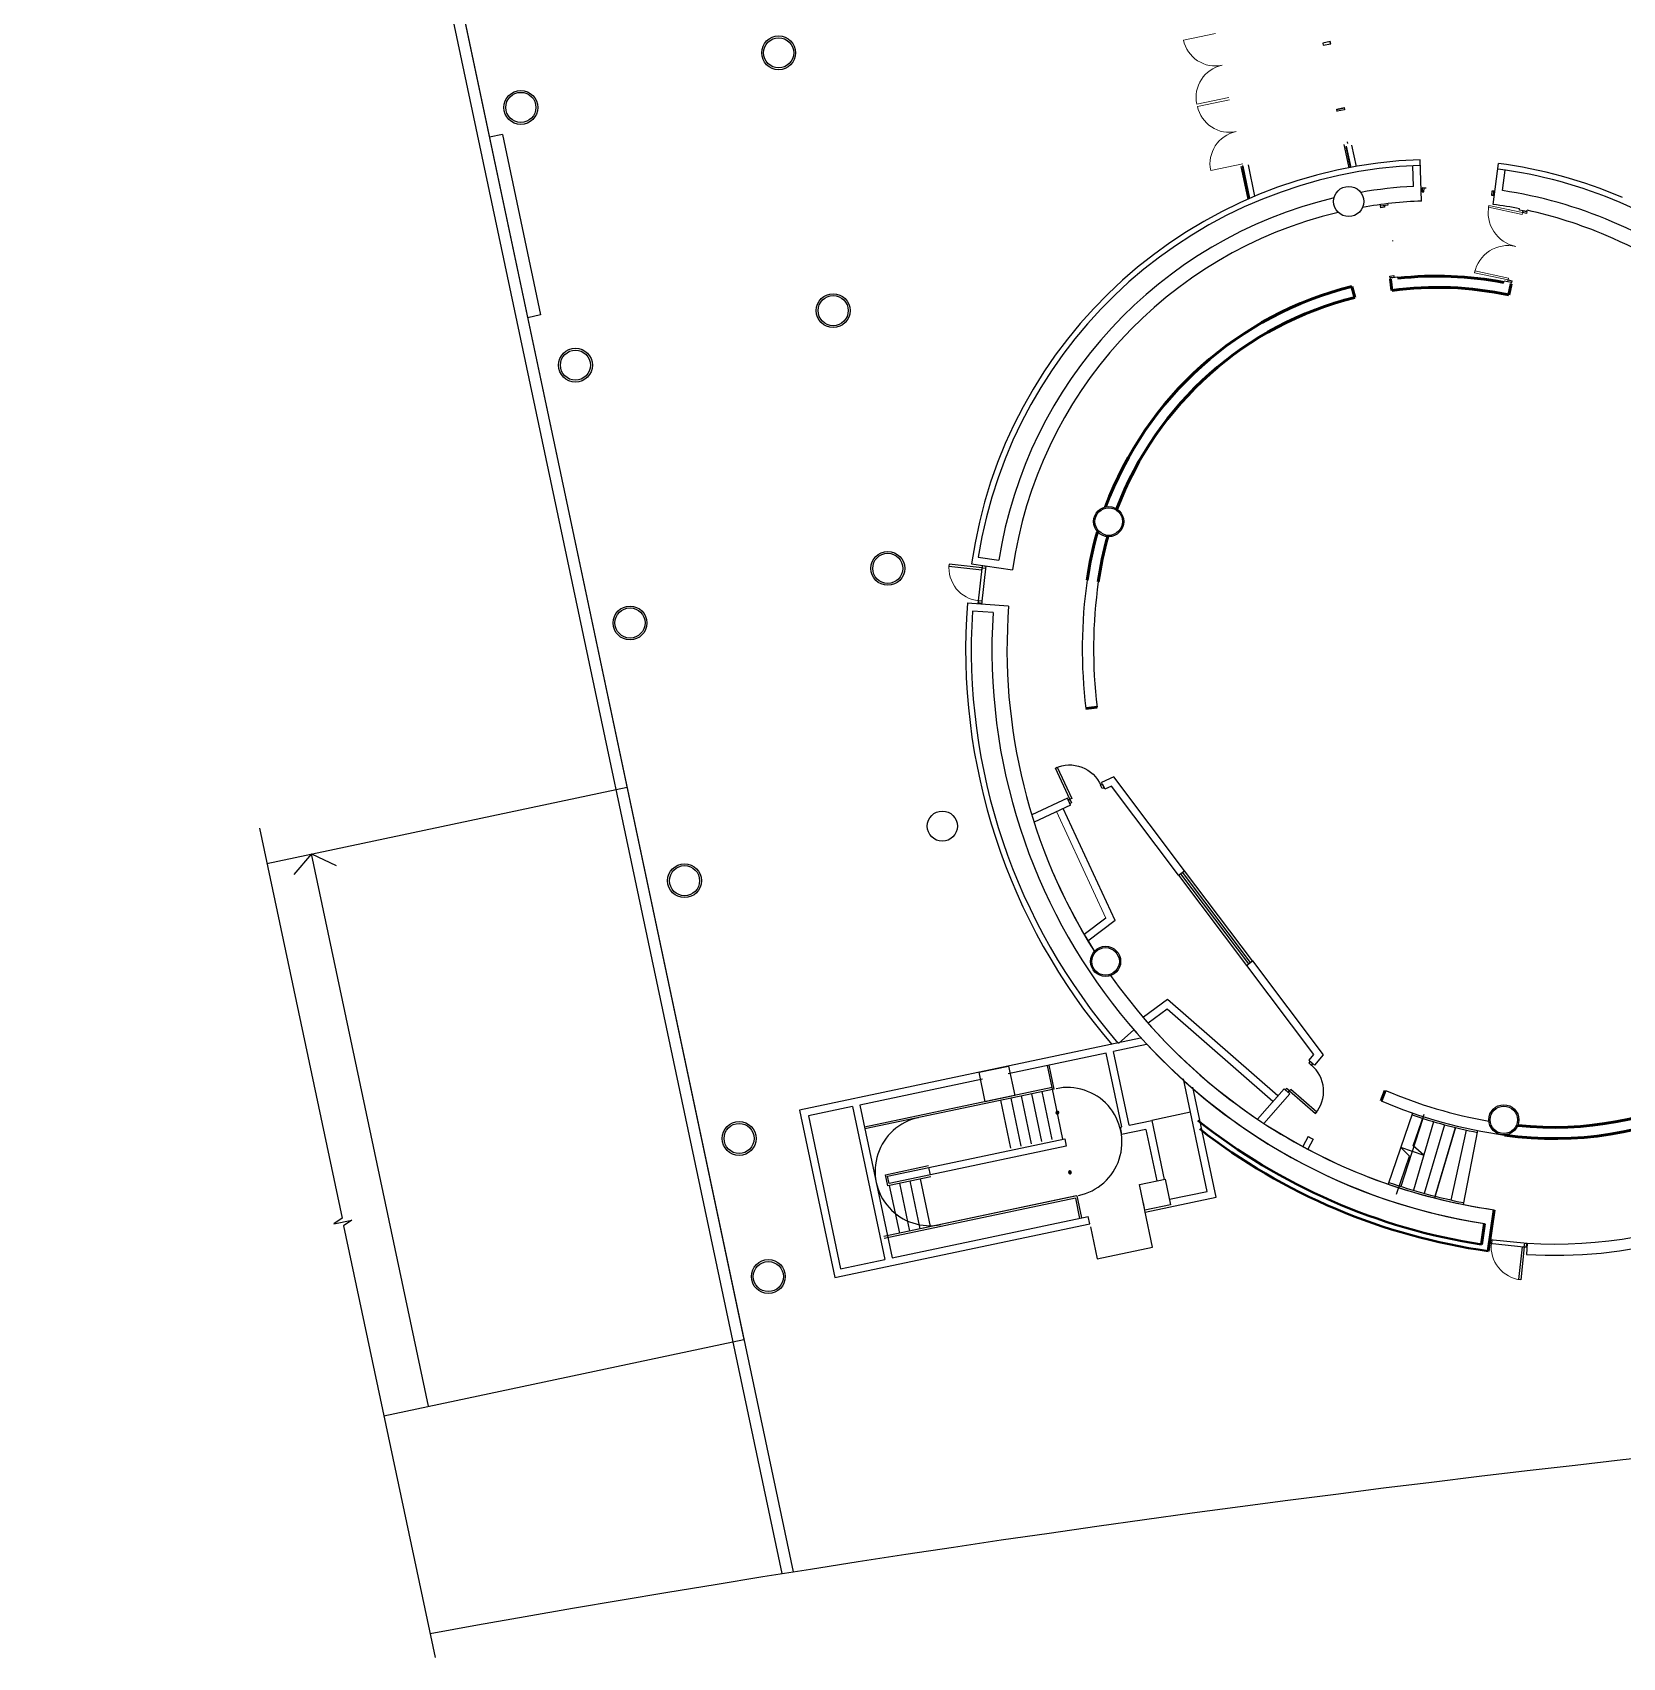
# Model space of a CAD drawing. Header units: millimetres. Extents: x 1311049 to 1489343, y -2265 to 146932.
# Drawn here: x 1319308 to 1361553, y -2265 to 40908 of the extents above; entities that cross this region are included whole.
import ezdxf

# ---------------------------------------------------------------- set-up
doc = ezdxf.new("R2010")
doc.units = ezdxf.units.MM
doc.header["$LTSCALE"] = 1000
doc.layers.get('0').update_dxf_attribs({"linetype": 'CONTINUOUS'})
for name, color, linetype in [('00外装饰面', 7, 'CONTINUOUS'), ('A-DOOR', 7, 'CONTINUOUS'), ('A-DOOR-FRAM', 7, 'CONTINUOUS'), ('A-WALL', 7, 'CONTINUOUS'), ('A—墙体', 7, 'CONTINUOUS'), ('A—楼梯、电梯、栏杆', 7, 'CONTINUOUS'), ('A—门窗', 7, 'CONTINUOUS'), ('E1-RV-1F$0$WRV-1-01-N1$0$AUDIT_D_120618114340-341', 1, 'CONTINUOUS'), ('I—平面—门', 22, 'CONTINUOUS')]:
    doc.layers.add(name, color=color, linetype=linetype)
for name, color, linetype, lineweight in [('E1-RD-1F$0$A-WALL', 7, 'CONTINUOUS', 5), ('E1-RI-1F$0$A-DOOR', 7, 'CONTINUOUS', 5), ('E1-RV-1F$0$A-WALL', 7, 'CONTINUOUS', 5)]:
    doc.layers.add(name, color=color, linetype=linetype, lineweight=lineweight)
doc.layers.get('E1-RV-1F$0$WRV-1-01-N1$0$AUDIT_D_120618114340-341').off()
doc.layers.get('I—平面—门').off()

# ---------------------------------------------------------------- blocks, each defined once
blk = doc.blocks.new('MRY_door-1-Solid - _9 meters w x 80_h x 4_d 3-10364333-E1b 和 E1c 号楼一层平面图 BLDG E1b AND E1c FIRST FLOOR PLAN')
at = {"layer": 'A-DOOR'}
for p, q in [((389.2, 944.68125), (389.2, 64.68125)), ((440, 944.68125), (389.2, 944.68125)), ((440, 64.68125), (440, 944.68125)), ((389.2, 64.68125), (440, 64.68125))]:
    blk.add_line(p, q, dxfattribs=at)
at = {"layer": 'A-DOOR', "lineweight": 9}
blk.add_arc((440, 64.68125), 880, 90, 180.5, dxfattribs=at)
at = {"layer": 'A-DOOR-FRAM'}
for p, q in [((-440, 64.68125), (-490.8, 64.68125)), ((-490.8, 64.68125), (-490.8, -36.91875)), ((-440, -36.91875), (-440, 64.68125)), ((490.8, 64.68125), (440, 64.68125)), ((440, 64.68125), (440, -36.91875)), ((490.8, -36.91875), (490.8, 64.68125)), ((-490.8, -36.91875), (-440, -36.91875)), ((440, -36.91875), (490.8, -36.91875))]:
    blk.add_line(p, q, dxfattribs=at)
blk = doc.blocks.new('MRY_door-1-Solid - 36_w x 96_h x 4_d-3771895-E 号地块一层平面图  PARCEL E FIRST FLOOR PLAN')
at = {"layer": 'A-DOOR'}
for p, q in [((398, 980), (398, 66)), ((449, 980), (398, 980)), ((449, 66), (449, 980)), ((398, 66), (449, 66))]:
    blk.add_line(p, q, dxfattribs=at)
blk.add_arc((452, 79), 901, 90.1517, 181.3596, dxfattribs=at)
at = {"layer": 'A-DOOR-FRAM'}
for p, q in [((-449, 66), (-500, 66)), ((-500, 66), (-500, -36)), ((-449, -36), (-449, 66)), ((500, 66), (449, 66)), ((449, 66), (449, -36)), ((500, -36), (500, 66)), ((-500, -36), (-449, -36)), ((449, -36), (500, -36))]:
    blk.add_line(p, q, dxfattribs=at)
blk = doc.blocks.new('E1-RV-1F$0$3')
at = {"layer": 'A—楼梯、电梯、栏杆'}
h = blk.add_hatch(color=256, dxfattribs=at)
edge = h.paths.add_edge_path()
edge.add_arc((10773785, -7567737), 20, 138.7891, 318.7891, ccw=False)
edge.add_arc((10773785, -7567737), 20, -41.2109, 138.7891, ccw=False)
blk.add_lwpolyline([(10773800, -7567750, -1), (10773770, -7567724, -1)], format="xyb", close=True, dxfattribs=at)
blk = doc.blocks.new('E1-RI-1F$0$MRY_CW-DOOR-2_ALUMINUM_-_C')
at = {"layer": 'E1-RI-1F$0$A-DOOR'}
for p, q in [((-870, -12.7), (-870, -879.525)), ((870, -12.7), (870, -885.875))]:
    blk.add_line(p, q, dxfattribs=at)
for centre, radius, start, end in [((-870, -12.7), 866.825, 270, 0), ((870, -12.7), 873.175, 180, 270)]:
    blk.add_arc(centre, radius, start, end, dxfattribs=at)
blk = doc.blocks.new('E1-RD-1F$0$MRY_door-2-Solid - 72_w x 84_h x 4_d-4711303-E1b 和 E1c 号楼一层平面图 BLDG E1b AND E1c FIRST FLOOR PLAN')
at = {"layer": 'E1-RI-1F$0$A-DOOR'}
for p, q in [((-965.2, -65.88125), (-965.2, 35.71875)), ((-965.2, 35.71875), (-914.4, 35.71875)), ((-914.4, 35.71875), (-914.4, -65.88125)), ((914.4, -65.88125), (914.4, 35.71875)), ((914.4, 35.71875), (965.2, 35.71875)), ((965.2, 35.71875), (965.2, -65.88125)), ((-914.4, -65.88125), (-965.2, -65.88125)), ((-863.6, -65.88125), (-914.4, -65.88125)), ((-914.4, -65.88125), (-914.4, -980.28125)), ((-863.6, -980.28125), (-863.6, -65.88125)), ((863.6, -65.88125), (914.4, -65.88125)), ((863.6, -980.28125), (863.6, -65.88125)), ((914.4, -65.88125), (914.4, -980.28125)), ((965.2, -65.88125), (914.4, -65.88125)), ((-914.4, -980.28125), (-863.6, -980.28125)), ((914.4, -980.28125), (863.6, -980.28125))]:
    blk.add_line(p, q, dxfattribs=at)
for centre, start, end in [((-914.4, -65.88125), 270, 0.5), ((914.4, -65.88125), 179.5, 270)]:
    blk.add_arc(centre, 914.4, start, end, dxfattribs=at)

msp = doc.modelspace()

# ---------------------------------------------------------------- linework, layer by layer
at = {"elevation": 0}
for points in [[(1344456, 13283), (1345239, 13449), (1345405, 12666), (1344622, 12501)], [(1348716, 10301), (1349401, 10446), (1349546, 9761), (1348861, 9616)]]:
    msp.add_lwpolyline(points, close=True, dxfattribs=at)
for centre, radius in [((1339132, 40368, 0), 400), ((1332283, 38918, 0), 400), ((1354278, 36419, 0), 400), ((1340581, 33519, 0), 400), ((1333733, 32070, 0), 400), ((1347901, 27914, 0), 400), ((1347901, 27914, 0), 365), ((1342031, 26671, 0), 400), ((1335183, 25221, 0), 400), ((1343481, 19823, 0), 400), ((1336632, 18373, 0), 400), ((1347819, 16230, 0), 400), ((1347819, 16230, 0), 365), ((1358400, 12021, 0), 400), ((1358400, 12021, 0), 365), ((1338082, 11525, 0), 400), ((1338859, 7856, 0), 400)]:
    msp.add_circle(centre, radius)
at = {"layer": '00外装饰面', "ltscale": 5}
for centre in [(1339132, 40368), (1332283, 38918), (1340581, 33519), (1333733, 32070), (1342031, 26671), (1335183, 25221), (1336632, 18373), (1338082, 11525), (1338859, 7856)]:
    msp.add_circle(centre, 450, dxfattribs=at)
at = {"layer": 'A-DOOR'}
for p, q in [((1354258, 37955), (1354248, 38005)), ((1356333, 36775, 0), (1356282, 36777, 0)), ((1344432, 25730, 0), (1344544, 26746, 0)), ((1344533, 25719, 0), (1344645, 26735, 0)), ((1358017, 8740, 0), (1359008, 8640, 0)), ((1358027, 8841, 0), (1359018, 8741, 0))]:
    msp.add_line(p, q, dxfattribs=at)
at = {"layer": 'A-DOOR-FRAM'}
for p, q in [((1356231, 36780, 0), (1356227, 36678, 0)), ((1356282, 36777, 0), (1356231, 36780, 0)), ((1356277, 36676, 0), (1356282, 36777, 0)), ((1355125, 36303, 0), (1355226, 36316, 0)), ((1355132, 36252, 0), (1355125, 36303, 0)), ((1355233, 36266, 0), (1355132, 36252, 0)), ((1355226, 36316, 0), (1355233, 36266, 0)), ((1356227, 36678, 0), (1356277, 36676, 0)), ((1358080, 36692, 0), (1358075, 36591, 0)), ((1358075, 36591, 0), (1358126, 36588, 0)), ((1358131, 36690, 0), (1358080, 36692, 0)), ((1358126, 36588, 0), (1358131, 36690, 0)), ((1358898, 36122, 0), (1358909, 36171, 0)), ((1358998, 36100, 0), (1358898, 36122, 0)), ((1358909, 36171, 0), (1359008, 36150, 0)), ((1359008, 36150, 0), (1358998, 36100, 0)), ((1355374, 34439, 0), (1355475, 34453, 0)), ((1355381, 34389, 0), (1355374, 34439, 0)), ((1355481, 34403, 0), (1355381, 34389, 0)), ((1355475, 34453, 0), (1355481, 34403, 0)), ((1358504, 34284, 0), (1358515, 34334, 0)), ((1358604, 34263, 0), (1358504, 34284, 0)), ((1358515, 34334, 0), (1358614, 34312, 0)), ((1358614, 34312, 0), (1358604, 34263, 0))]:
    msp.add_line(p, q, dxfattribs=at)
at = {"layer": 'A-WALL'}
for p, q in [((1355125, 36303, 0), (1355121, 36337, 0)), ((1355125, 36303, 0), (1355324, 36329, 0)), ((1355324, 36329, 0), (1355319, 36363, 0)), ((1355452, 35367, 0), (1355451, 35378, 0)), ((1355381, 34389, 0), (1355579, 34416, 0)), ((1355385, 34355, 0), (1355381, 34389, 0)), ((1355584, 34379, 0), (1355579, 34416, 0)), ((1358400, 34268, 0), (1358408, 34305, 0)), ((1358604, 34263, 0), (1358408, 34305, 0)), ((1358596, 34229, 0), (1358604, 34263, 0)), ((1347825, 17376, 0), (1347249, 16944, 0)), ((1348075, 17313, 0), (1347351, 16771, 0))]:
    msp.add_line(p, q, dxfattribs=at)
at = {"layer": 'A-WALL', "lineweight": 53}
for p, q in [((1354437, 33869, 0), (1354365, 34160, 0)), ((1355385, 34355, 0), (1355425, 34057, 0)), ((1358534, 33935, 0), (1358596, 34229, 0)), ((1347294, 22949, 0), (1347592, 22982, 0)), ((1355137, 12525, 0), (1355251, 12802, 0))]:
    msp.add_line(p, q, dxfattribs=at)
at = {"layer": 'A-WALL', "lineweight": 13}
for p, q in [((1347825, 17376, 0), (1346511, 20208, 0)), ((1352559, 12846, 0), (1351856, 12038, 0)), ((1352710, 12715, 0), (1352024, 11926, 0)), ((1352559, 12846, 0), (1352710, 12715, 0))]:
    msp.add_line(p, q, dxfattribs=at)
at = {"layer": 'A-WALL', "lineweight": 53}
for centre, radius, start, end in [((1356628, 25045, 0), 9392, 103.9458, 159.687), ((1356628, 25045, 0), 9092, 77.9019, 97.6032), ((1356628, 25045, 0), 9392, 79.1221, 96.383), ((1356628, 25045, 0), 9092, 103.9458, 159.3673), ((1356628, 25045, 0), 9392, 163.9212, 171.9799), ((1356628, 25045, 0), 9092, 164.241, 171.9807), ((1359737, 20912, 0), 9392, 261.9312, 329.9653), ((1359737, 20912, 0), 9092, 263.9012, 329.9653)]:
    msp.add_arc(centre, radius, start, end, dxfattribs=at)
at = {"layer": 'A-WALL'}
for radius, start, end in [(13038, 171.9248, 186.9364), (12738, 171.9241, 186.9528), (16138, 175.6447, 220.583), (13038, 246.9747, 261.9863), (12738, 246.9583, 259.8967)]:
    msp.add_arc((1360237, 24524, 0), radius, start, end, dxfattribs=at)
at = {"layer": 'A-WALL', "lineweight": 40}
msp.add_arc((1360236, 24524, 0), 16150, 232.1208, 261.9814, dxfattribs=at)
at = {"layer": 'A—墙体'}
for p, q in [((1356000, 36820, 0), (1355980, 37370, 0)), ((1356215, 36430, 0), (1356175, 37529, 0)), ((1358114, 36340, 0), (1358258, 37430, 0)), ((1358364, 36709, 0), (1358436, 37254, 0)), ((1358813, 36192, 0), (1358820, 36226, 0)), ((1359008, 36150, 0), (1358813, 36192, 0)), ((1359008, 36150, 0), (1359016, 36184, 0)), ((1358400, 34268), (1358408, 34305)), ((1358604, 34263), (1358408, 34305)), ((1358534, 33935), (1358596, 34229)), ((1358596, 34229), (1358604, 34263)), ((1344258, 26789, 0), (1345348, 26635, 0)), ((1344436, 26966, 0), (1344981, 26889, 0)), ((1345242, 25664, 0), (1344145, 25750, 0)), ((1344829, 25496, 0), (1344281, 25538, 0)), ((1348039, 21137, 0), (1347712, 20985, 0)), ((1347796, 20804, 0), (1347712, 20985, 0)), ((1347977, 20888, 0), (1347796, 20804, 0)), ((1349759, 18518, 0), (1347977, 20888, 0)), ((1349919, 18639, 0), (1348039, 21137, 0)), ((1346805, 20564, 0), (1345857, 20125, 0)), ((1346889, 20383, 0), (1345917, 19932, 0)), ((1348075, 17313, 0), (1346693, 20292, 0)), ((1346889, 20383, 0), (1346805, 20564, 0)), ((1349759, 18518, 0), (1349919, 18639, 0)), ((1351563, 16121, 0), (1351722, 16241, 0)), ((1351563, 16121, 0), (1353345, 13752, 0)), ((1351722, 16241, 0), (1353602, 13743, 0)), ((1348162, 14044), (1348573, 14410)), ((1348746, 14189), (1339684, 12279)), ((1348903, 14018), (1348033, 13835)), ((1348446, 11878), (1348033, 13835)), ((1347838, 13794), (1345227, 13243)), ((1346397, 12875), (1346273, 13464)), ((1346397, 12875), (1346273, 13464)), ((1346456, 12838), (1346322, 13474)), ((1346456, 12838), (1346322, 13474)), ((1348251, 11837), (1347838, 13794)), ((1353345, 13752, 0), (1353215, 13601, 0)), ((1353215, 13601, 0), (1353366, 13470, 0)), ((1353602, 13743, 0), (1353366, 13470, 0)), ((1344550, 13100), (1341291, 12414)), ((1350518, 10120), (1349885, 13109)), ((1346396, 12876), (1341415, 11827)), ((1346396, 12876), (1341415, 11827)), ((1346456, 12838), (1341426, 11778)), ((1346456, 12838), (1341426, 11778)), ((1350755, 9966), (1350137, 12885)), ((1339684, 12279), (1340624, 7827)), ((1341096, 12372), (1339921, 12125)), ((1339921, 12125), (1340779, 8064)), ((1341096, 12372), (1341953, 8312)), ((1341291, 12414), (1342149, 8353)), ((1350073, 12222), (1349043, 12004)), ((1348202, 11826), (1348251, 11837)), ((1348202, 11826), (1348243, 11631)), ((1348889, 11767), (1348243, 11631)), ((1348446, 11878), (1349043, 12004)), ((1348889, 11767), (1349178, 10397)), ((1349043, 12004), (1349374, 10438)), ((1343123, 10756), (1346734, 11517)), ((1346775, 11321), (1343165, 10560)), ((1346734, 11517), (1346775, 11321)), ((1353201, 11574), (1353058, 11310)), ((1353333, 11503), (1353189, 11239)), ((1343165, 10560), (1343123, 10756)), ((1347054, 10001), (1341927, 8920)), ((1347005, 9990), (1341927, 8920)), ((1347016, 9941), (1341937, 8871)), ((1347016, 9941), (1341937, 8871)), ((1347016, 9941), (1347129, 9403)), ((1347016, 9941), (1347129, 9403)), ((1347054, 10001), (1347178, 9413)), ((1347054, 10001), (1347178, 9413)), ((1348872, 9567), (1350755, 9966)), ((1349515, 9908), (1350518, 10120)), ((1348816, 9812), (1348857, 9617)), ((1348816, 9812), (1348857, 9617)), ((1348872, 9567), (1348861, 9616)), ((1357984, 8532, 0), (1358139, 9633, 0)), ((1357984, 8532), (1358139, 9633)), ((1340624, 7827), (1347400, 9256)), ((1342149, 8353), (1347359, 9451)), ((1347400, 9256), (1347359, 9451)), ((1357807, 8709, 0), (1357885, 9266, 0)), ((1357807, 8709), (1357885, 9266)), ((1359018, 8741, 0), (1358998, 8442, 0)), ((1340779, 8064), (1341953, 8312))]:
    msp.add_line(p, q, dxfattribs=at)
at = {"layer": 'A—墙体', "elevation": 0}
for points in [[(1352396, 12658), (1349461, 15220), (1348830, 14746)], [(1352264, 12507), (1349451, 14962), (1348950, 14586)]]:
    msp.add_lwpolyline(points, dxfattribs=at)
at = {"layer": 'A—墙体'}
for centre, radius, start, end in [((1356628, 25045, 0), 12492, 92.079, 171.9738), ((1356628, 25045, 0), 12342, 92.079, 171.0456), ((1356628, 25045, 0), 12342, 66.783, 82.5038), ((1356628, 25045, 0), 12492, 66.783, 82.5038), ((1356628, 25045, 0), 11792, 93.0509, 99.9217), ((1356628, 25045, 0), 11792, 66.783, 81.532), ((1356628, 25045, 0), 11792, 103.4295, 171.0031), ((1356628, 25045, 0), 11392, 92.079, 100.0182), ((1356628, 25045, 0), 11392, 78.9079, 82.5038), ((1354578, 20267, 0), 17541, 7.1286, 66.7825), ((1356628, 25045, 0), 11392, 103.3331, 171.9756), ((1356628, 25045, 0), 11392, 66.783, 77.9019), ((1354578, 20267, 0), 16991, 44.8972, 66.7827), ((1354578, 20267, 0), 16591, 44.4233, 66.7827), ((1356628, 25045), 9092, 77.902, 97.6034), ((1360237, 24524, 0), 15988, 176.3624, 220.8777), ((1360237, 24524, 0), 15438, 176.3918, 261.2392), ((1360237, 24524, 0), 15038, 175.6495, 212.2624), ((1360237, 24524), 15038, 203.4404, 212.2624), ((1359737, 20912, 0), 12492, 266.6091, 338.1022), ((1360237, 24524, 0), 15038, 215.2134, 261.9815), ((1360237, 24524), 15438, 220.9296, 261.2392), ((1360237, 24524), 15038, 220.9098, 236.6267), ((1359737, 20912, 0), 12192, 266.6174, 320.5403), ((1360236, 24524, 0), 16000, 231.4802, 261.2655), ((1360236, 24524), 16000, 231.4806, 261.2655), ((1360236, 24524), 16150, 232.1212, 261.9815), ((1360237, 24524), 15038, 237.3943, 261.9816), ((1360237, 24524), 14738, 241.4847, 242.0679)]:
    msp.add_arc(centre, radius, start, end, dxfattribs=at)
at = {"layer": 'A—楼梯、电梯、栏杆'}
for p, q in [((1319308, 94030), (1339221, -35)), ((1319601, 94092), (1339518, 13)), ((1319601, 94092), (1338211, 6184)), ((1331792, 38199), (1331449, 38126)), ((1331792, 38199), (1332806, 33405)), ((1332806, 33405), (1332464, 33332)), ((1325535, 18832), (1335105, 20858)), ((1325337, 19767), (1327531, 9408)), ((1345305, 11266), (1345036, 12539)), ((1345305, 11266), (1345036, 12539)), ((1345579, 11324), (1345310, 12597)), ((1345579, 11324), (1345310, 12597)), ((1345853, 11382), (1345584, 12654)), ((1345853, 11382), (1345584, 12654)), ((1346127, 11440), (1345858, 12712)), ((1346127, 11440), (1345858, 12712)), ((1346401, 11498), (1346132, 12770)), ((1346401, 11498), (1346132, 12770)), ((1346685, 11506), (1346396, 12877)), ((1346685, 11506), (1346396, 12877)), ((1355977, 12201), (1355323, 10311)), ((1355977, 12201), (1355323, 10311)), ((1356246, 12059), (1355667, 10250)), ((1356246, 12059), (1355667, 10250)), ((1356534, 11971), (1355997, 10148)), ((1356534, 11971), (1355997, 10148)), ((1356823, 11889), (1356285, 10066)), ((1356823, 11889), (1356285, 10066)), ((1357113, 11814), (1356561, 9942)), ((1357113, 11814), (1356561, 9942)), ((1356575, 9990), (1357113, 11814)), ((1356998, 9890), (1357408, 11745)), ((1356998, 9890), (1357408, 11745)), ((1357324, 9771), (1357711, 11733)), ((1357324, 9771), (1357711, 11733)), ((1343165, 10559), (1342069, 10328)), ((1343175, 10510), (1342079, 10279)), ((1342896, 9124), (1342627, 10395)), ((1343170, 9182), (1342901, 10452)), ((1342348, 9008), (1342079, 10279)), ((1342622, 9066), (1342353, 10337)), ((1349064, 8636), (1348858, 9614)), ((1327531, 9408), (1327316, 9257)), ((1327316, 9257), (1327789, 9357)), ((1327789, 9357), (1327574, 9206)), ((1327574, 9206), (1330003, -2265)), ((1347416, 9179), (1347596, 8326)), ((1347596, 8326), (1349064, 8636)), ((1347596, 8326), (1349064, 8636)), ((1328643, 4157), (1338211, 6184))]:
    msp.add_line(p, q, dxfattribs=at)
for points in [[(1332299, 35802, 0, 0, 0), (1332137, 35767, 80, 0, 0), (1331957, 35729, 0, 0, 0)], [(1346503, 12201, 0, 0, 0), (1342245, 11303, 0, 0, 0), (1342580, 9713, 0, 0, 0), (1344944, 10212, 40, 0, 0), (1345090, 10243, 0, 0, 0)]]:
    msp.add_lwpolyline(points, format="xyseb", dxfattribs=at)
for points in [[(1326723, 19084), (1326252, 18538)], [(1326723, 19084), (1327375, 18775)], [(1329831, 4409), (1326723, 19084)], [(1355548, 10042), (1355897, 11053), (1355656, 11297), (1356274, 11080), (1355993, 11329), (1356285, 12173)], [(1342079, 10279), (1342030, 10269), (1341968, 10562), (1343113, 10804)], [(1342069, 10328), (1342028, 10524), (1343124, 10755)]]:
    msp.add_lwpolyline(points, dxfattribs=at)
for centre, radius, start, end in [((1346804, 11429), 1450, 281.8849, 101.9212), ((1360237, 24524), 13088, 250.9298, 258.8305), ((1360237, 24524), 13088, 250.9298, 258.8305), ((1343145, 10658), 1450, 101.9031, 281.9031), ((1360237, 24524), 14988, 250.9298, 258.8305), ((1360237, 24524), 14988, 250.9298, 258.8305), ((1414286, -470051), 475963, 90.34467, 100.21599)]:
    msp.add_arc(centre, radius, start, end, dxfattribs=at)
at = {"layer": 'A—门窗', "extrusion": (0, 0, -1)}
for p, q in [((1353786, 40668), (1353591, 40627)), ((1353591, 40627), (1353603, 40568)), ((1353603, 40568), (1353799, 40609)), ((1353799, 40609), (1353786, 40668)), ((1353962, 38874), (1354157, 38915)), ((1353974, 38815), (1353962, 38874)), ((1354170, 38856), (1353974, 38815)), ((1354157, 38915), (1354170, 38856))]:
    msp.add_line(p, q, dxfattribs=at)
at = {"layer": 'A—门窗'}
for p, q in [((1353797, 40609), (1353785, 40668)), ((1353959, 38866), (1354155, 38907)), ((1353972, 38808), (1353959, 38866)), ((1354156, 38915), (1354168, 38856)), ((1354286, 37316), (1354156, 37933)), ((1354198, 37881), (1354315, 37321)), ((1354340, 37326), (1354222, 37886)), ((1354482, 37351), (1354364, 37916)), ((1351607, 36483), (1351417, 37350)), ((1351472, 37361), (1351447, 37356)), ((1351447, 37356), (1351628, 36493)), ((1351652, 36503), (1351472, 37361)), ((1351787, 36561), (1351613, 37391)), ((1351669, 16201, 0), (1349866, 18599, 0)), ((1351722, 16241, 0), (1349919, 18639, 0)), ((1349759, 18518, 0), (1351563, 16121, 0)), ((1349812, 18558, 0), (1351616, 16161, 0))]:
    msp.add_line(p, q, dxfattribs=at)
at = {"layer": 'E1-RD-1F$0$A-WALL'}
for p, q in [((1358400, 34268), (1358408, 34305)), ((1358604, 34263), (1358408, 34305)), ((1358596, 34229), (1358604, 34263)), ((1348162, 14044), (1348573, 14410))]:
    msp.add_line(p, q, dxfattribs=at)
at = {"layer": 'E1-RD-1F$0$A-WALL', "lineweight": 53}
for p, q in [((1358534, 33935), (1358596, 34229)), ((1357984, 8532), (1358139, 9633)), ((1357807, 8709), (1357885, 9266))]:
    msp.add_line(p, q, dxfattribs=at)
for start, end in [(77.902, 97.6034), (164.241, 171.9807)]:
    msp.add_arc((1356628, 25045), 9092, start, end, dxfattribs=at)
at = {"layer": 'E1-RD-1F$0$A-WALL'}
msp.add_arc((1360237, 24524), 15438, 220.9296, 261.2392, dxfattribs=at)
at = {"layer": 'E1-RD-1F$0$A-WALL', "lineweight": 40}
for radius, start, end in [(16000, 231.4806, 261.2655), (16150, 232.1212, 261.9815)]:
    msp.add_arc((1360236, 24524), radius, start, end, dxfattribs=at)
at = {"layer": 'E1-RV-1F$0$A-WALL'}
for p, q in [((1348746, 14189), (1339684, 12279)), ((1348903, 14018), (1348033, 13835)), ((1348446, 11878), (1348033, 13835)), ((1347838, 13794), (1345227, 13243)), ((1348251, 11837), (1347838, 13794)), ((1344550, 13100), (1341291, 12414)), ((1339684, 12279), (1340624, 7827)), ((1341096, 12372), (1339921, 12125)), ((1339921, 12125), (1340779, 8064)), ((1341096, 12372), (1341953, 8312)), ((1341291, 12414), (1342149, 8353)), ((1348202, 11826), (1348251, 11837)), ((1348202, 11826), (1348243, 11631)), ((1348889, 11767), (1348243, 11631)), ((1348446, 11878), (1349043, 12004)), ((1348889, 11767), (1349178, 10397)), ((1349043, 12004), (1349374, 10438)), ((1343123, 10756), (1346734, 11517)), ((1346775, 11321), (1343165, 10560)), ((1346734, 11517), (1346775, 11321)), ((1343165, 10560), (1343123, 10756)), ((1348816, 9812), (1348857, 9617)), ((1348816, 9812), (1348857, 9617)), ((1340624, 7827), (1347400, 9256)), ((1342149, 8353), (1347359, 9451)), ((1347400, 9256), (1347359, 9451)), ((1340779, 8064), (1341953, 8312))]:
    msp.add_line(p, q, dxfattribs=at)

# ---------------------------------------------------------------- block references
at = {"layer": 'A-DOOR'}
for name, p, rotation in [('MRY_door-1-Solid - _9 meters w x 80_h x 4_d 3-10364333-E1b 和 E1c 号楼一层平面图 BLDG E1b AND E1c FIRST FLOOR PLAN', (1344553, 26241, 0), 83.74633109724626), ('MRY_door-1-Solid - 36_w x 96_h x 4_d-3771895-E 号地块一层平面图  PARCEL E FIRST FLOOR PLAN', (1352948, 13171, 0), 229.0233175744352)]:
    msp.add_blockref(name, p, dxfattribs=dict(at, rotation=rotation))
at = {"layer": 'A-DOOR', "xscale": -1}
for name, p, rotation in [('MRY_door-1-Solid - 36_w x 96_h x 4_d-3771895-E 号地块一层平面图  PARCEL E FIRST FLOOR PLAN', (1347308, 20667, 0), 24.88777530180728), ('MRY_door-1-Solid - _9 meters w x 80_h x 4_d 3-10364333-E1b 和 E1c 号楼一层平面图 BLDG E1b AND E1c FIRST FLOOR PLAN', (1358512, 8754, 0), 174.104074181029)]:
    msp.add_blockref(name, p, dxfattribs=dict(at, rotation=rotation))
at = {"layer": 'E1-RV-1F$0$WRV-1-01-N1$0$AUDIT_D_120618114340-341', "xscale": -1.999999999999993, "yscale": 1.999999999999993, "zscale": 2, "rotation": 191.9038391250184}
for p in [(-16615666, -19242387), (-16615666, -19242387), (-16615331, -19243975), (-16615331, -19243975)]:
    msp.add_blockref('E1-RV-1F$0$3', p, dxfattribs=at)
at = {"layer": 'I—平面—门'}
for name, p, rotation in [('E1-RI-1F$0$MRY_CW-DOOR-2_ALUMINUM_-_C', (1350928, 40037), 281.8848773361344), ('E1-RI-1F$0$MRY_CW-DOOR-2_ALUMINUM_-_C', (1351299, 38275), 281.8848773361344), ('E1-RD-1F$0$MRY_door-2-Solid - 72_w x 84_h x 4_d-4711303-E1b 和 E1c 号楼一层平面图 BLDG E1b AND E1c FIRST FLOOR PLAN', (1358771, 35214), 257.9019871152342)]:
    msp.add_blockref(name, p, dxfattribs=dict(at, rotation=rotation))

doc.saveas('drawing.dxf')
